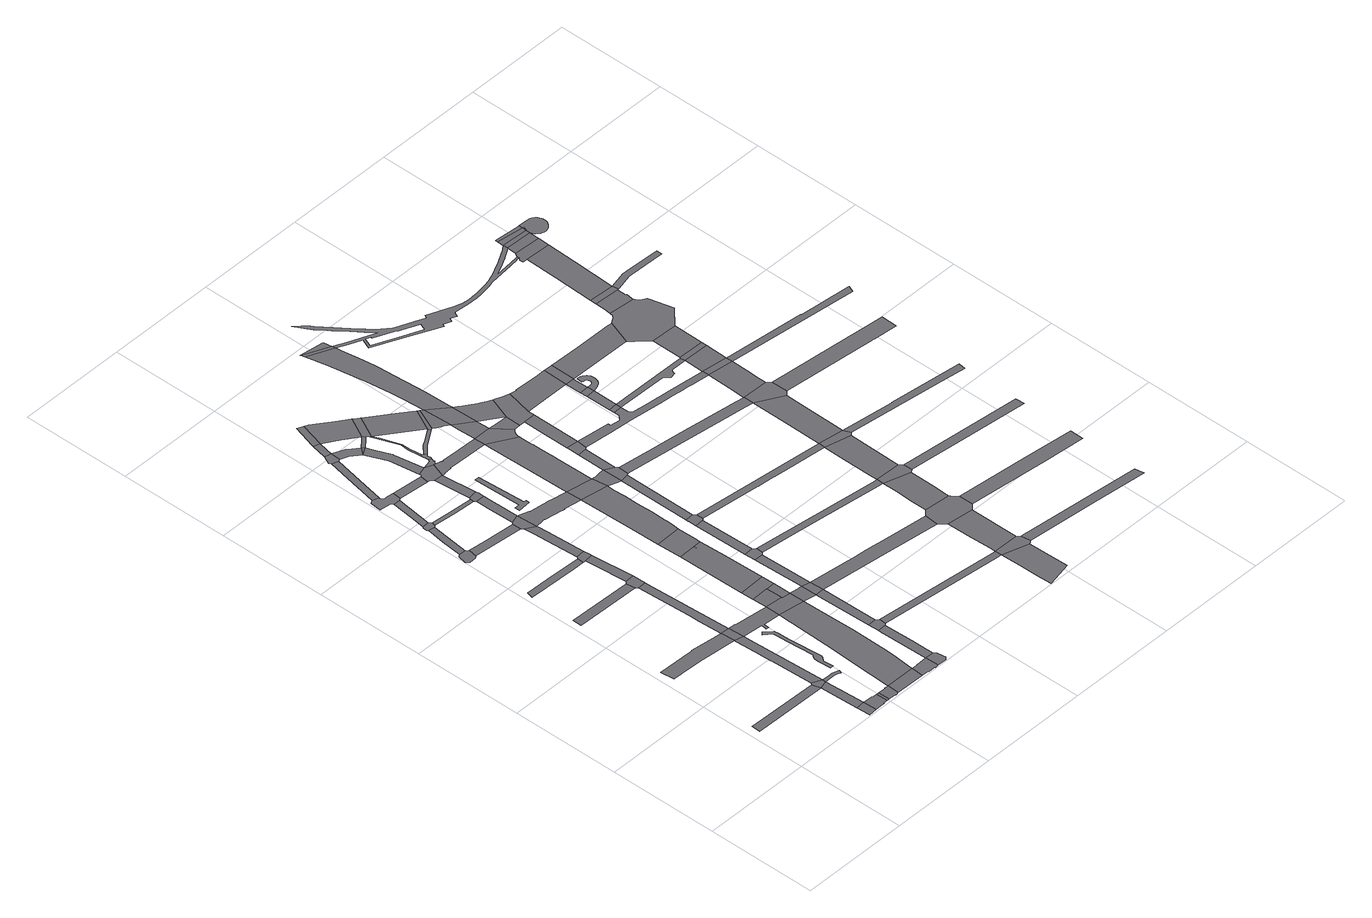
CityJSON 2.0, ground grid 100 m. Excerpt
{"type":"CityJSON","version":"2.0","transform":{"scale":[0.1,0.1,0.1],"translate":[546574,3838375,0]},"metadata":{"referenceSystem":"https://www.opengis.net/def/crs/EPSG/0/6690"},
"CityObjects":{
"road1":{"type":"Road","attributes":{"RoadStructureAttribute.sectionType":"1"},"geometry":[{"type":"MultiSurface","lod":"1","boundaries":[[[0,1,2,3,4]]]}]},
"road2":{"type":"Road","attributes":{"RoadStructureAttribute.sectionType":"1"},"geometry":[{"type":"MultiSurface","lod":"1","boundaries":[[[5,6,7,8,9,10,11,12,13,14]]]}]},
"road3":{"type":"Road","geometry":[{"type":"MultiSurface","lod":"1","boundaries":[[[15,16,17,18,19,20]]]}]},
"road4":{"type":"Road","attributes":{"RoadStructureAttribute.sectionType":"1"},"geometry":[{"type":"MultiSurface","lod":"1","boundaries":[[[21,22,3,15,20]]]}]},
"road5":{"type":"Road","attributes":{"RoadStructureAttribute.sectionType":"1"},"geometry":[{"type":"MultiSurface","lod":"1","boundaries":[[[23,24,25,26,27,20,19,28,29,30,31,32]]]}]},
"road6":{"type":"Road","geometry":[{"type":"MultiSurface","lod":"1","boundaries":[[[33,34,4,3,22,35]]]}]},
"road7":{"type":"Road","geometry":[{"type":"MultiSurface","lod":"1","boundaries":[[[32,31,36,37]]]}]},
"road8":{"type":"Road","attributes":{"RoadStructureAttribute.sectionType":"1"},"geometry":[{"type":"MultiSurface","lod":"1","boundaries":[[[13,38,39,40,41,42,43,44,45,33,35,46,47,48]]]}]},
"road9":{"type":"Road","attributes":{"RoadStructureAttribute.sectionType":"1"},"geometry":[{"type":"MultiSurface","lod":"1","boundaries":[[[49,50,51,52]]]}]},
"road10":{"type":"Road","geometry":[{"type":"MultiSurface","lod":"1","boundaries":[[[53,54,55,56,57,58,59,60,35,22]]]}]},
"road11":{"type":"Road","attributes":{"RoadStructureAttribute.sectionType":"7"},"geometry":[{"type":"MultiSurface","lod":"1","boundaries":[[[61,62,63,64,37,36,65,66,67,68,69,70]]]}]},
"road12":{"type":"Road","geometry":[{"type":"MultiSurface","lod":"1","boundaries":[[[71,72,73,74,75,76,77,78,79,80,81,82,83]]]}]},
"road13":{"type":"Road","geometry":[{"type":"MultiSurface","lod":"1","boundaries":[[[14,13,48,84]]]}]},
"road14":{"type":"Road","attributes":{"RoadStructureAttribute.sectionType":"1"},"geometry":[{"type":"MultiSurface","lod":"1","boundaries":[[[85,86,87,88,89,90]]]}]},
"road15":{"type":"Road","geometry":[{"type":"MultiSurface","lod":"1","boundaries":[[[48,47,91]]]}]},
"road16":{"type":"Road","attributes":{"RoadStructureAttribute.sectionType":"1"},"geometry":[{"type":"MultiSurface","lod":"1","boundaries":[[[92,93,71,83,94]]]}]},
"road17":{"type":"Road","attributes":{"RoadStructureAttribute.sectionType":"1"},"geometry":[{"type":"MultiSurface","lod":"1","boundaries":[[[95,96,97,98,99,100,101,102,103,104,105,106,107,108,109,110,111,112,113,114,115,116,117]]]}]},
"road18":{"type":"Road","geometry":[{"type":"MultiSurface","lod":"1","boundaries":[[[70,69,118,119]]]}]},
"road19":{"type":"Road","attributes":{"RoadStructureAttribute.sectionType":"1"},"geometry":[{"type":"MultiSurface","lod":"1","boundaries":[[[120,121,122,123,124,125,14,84]]]}]},
"road20":{"type":"Road","geometry":[{"type":"MultiSurface","lod":"1","boundaries":[[[126,127,128,129,130,131,132,133,92,94,134,135,136]]]}]},
"road21":{"type":"Road","attributes":{"RoadStructureAttribute.sectionType":"1"},"geometry":[{"type":"MultiSurface","lod":"1","boundaries":[[[137,80,79,138,139,140]]]}]},
"road22":{"type":"Road","attributes":{"RoadStructureAttribute.sectionType":"1"},"geometry":[{"type":"MultiSurface","lod":"1","boundaries":[[[141,142,129,128,143]]]}]},
"road23":{"type":"Road","geometry":[{"type":"MultiSurface","lod":"1","boundaries":[[[144,145,146,84,48,91,147,148,149,150,151,152,153,154,155,156,157,158,159,160]]]}]},
"road24":{"type":"Road","geometry":[{"type":"MultiSurface","lod":"1","boundaries":[[[161,162,52,51,163,123,122]]]}]},
"road25":{"type":"Road","geometry":[{"type":"MultiSurface","lod":"1","boundaries":[[[164,165,166,167,168,169,141,143,170,171,172,173,174,175,176,177,178]]]}]},
"road26":{"type":"Road","attributes":{"RoadStructureAttribute.sectionType":"1"},"geometry":[{"type":"MultiSurface","lod":"1","boundaries":[[[179,180,181,182,183,162,161]]]}]},
"road27":{"type":"Road","attributes":{"function":"1","RoadStructureAttribute.sectionType":"7"},"geometry":[{"type":"MultiSurface","lod":"1","boundaries":[[[159,184,185,186,187,188,189,190,191,70,119,192,193,194,195,196,197,198,199]]]}]},
"road28":{"type":"Road","attributes":{"RoadStructureAttribute.sectionType":"1"},"geometry":[{"type":"MultiSurface","lod":"1","boundaries":[[[200,201,202,203,204,205,119,118,206,207,208,209,210,211,212,213,214]]]}]},
"road29":{"type":"Road","geometry":[{"type":"MultiSurface","lod":"1","boundaries":[[[215,216,217,218,90,89,180,179]]]}]},
"road30":{"type":"Road","attributes":{"RoadStructureAttribute.sectionType":"1"},"geometry":[{"type":"MultiSurface","lod":"1","boundaries":[[[219,136,135,220,221,222]]]}]},
"road31":{"type":"Road","attributes":{"RoadStructureAttribute.sectionType":"1"},"geometry":[{"type":"MultiSurface","lod":"1","boundaries":[[[223,224,164,178,225,226]]]}]},
"road32":{"type":"Road","attributes":{"RoadStructureAttribute.sectionType":"1"},"geometry":[{"type":"MultiSurface","lod":"1","boundaries":[[[227,228,229,230,217,216,231,232,233,234]]]}]},
"road33":{"type":"Road","geometry":[{"type":"MultiSurface","lod":"1","boundaries":[[[214,213,235,236,237,238,239,240,241]]]}]},
"road34":{"type":"Road","geometry":[{"type":"MultiSurface","lod":"1","boundaries":[[[242,243,244,245,140,139,227,234]]]}]},
"road35":{"type":"Road","attributes":{"RoadStructureAttribute.sectionType":"1"},"geometry":[{"type":"MultiSurface","lod":"1","boundaries":[[[246,173,172,247,248]]]}]},
"road36":{"type":"Road","geometry":[{"type":"MultiSurface","lod":"1","boundaries":[[[160,159,199,249,250,251]]]}]},
"road37":{"type":"Road","geometry":[{"type":"MultiSurface","lod":"1","boundaries":[[[252,253,254,255,223,226,256,257,258,259]]]}]},
"road38":{"type":"Road","attributes":{"function":"1","RoadStructureAttribute.sectionType":"7"},"geometry":[{"type":"MultiSurface","lod":"1","boundaries":[[[260,261,262,263,264,265,266,267,160,251]]]}]},
"road39":{"type":"Road","attributes":{"RoadStructureAttribute.sectionType":"1"},"geometry":[{"type":"MultiSurface","lod":"1","boundaries":[[[268,269,270,271,272,273,214,241]]]}]},
"road40":{"type":"Road","attributes":{"RoadStructureAttribute.sectionType":"1"},"geometry":[{"type":"MultiSurface","lod":"1","boundaries":[[[274,275,276,277,278,243,242,279,280,281,282,283]]]}]},
"road41":{"type":"Road","attributes":{"RoadStructureAttribute.sectionType":"1"},"geometry":[{"type":"MultiSurface","lod":"1","boundaries":[[[284,252,259,285]]]}]},
"road42":{"type":"Road","geometry":[{"type":"MultiSurface","lod":"1","boundaries":[[[286,287,265,264,288]]]}]},
"road43":{"type":"Road","geometry":[{"type":"MultiSurface","lod":"1","boundaries":[[[289,290,291,292,222,221,293,294,274,283]]]}]},
"road44":{"type":"Road","geometry":[{"type":"MultiSurface","lod":"1","boundaries":[[[295,296,297,298,272,271,299,300,301]]]}]},
"road45":{"type":"Road","attributes":{"function":"1","RoadStructureAttribute.sectionType":"7"},"geometry":[{"type":"MultiSurface","lod":"1","boundaries":[[[302,303,288,264,250,249]]]}]},
"road46":{"type":"Road","attributes":{"RoadStructureAttribute.sectionType":"1"},"geometry":[{"type":"MultiSurface","lod":"1","boundaries":[[[304,305,306,259,258,307,308,309]]]}]},
"road47":{"type":"Road","attributes":{"RoadStructureAttribute.sectionType":"1"},"geometry":[{"type":"MultiSurface","lod":"1","boundaries":[[[310,291,290,311]]]}]},
"road48":{"type":"Road","attributes":{"RoadStructureAttribute.sectionType":"7"},"geometry":[{"type":"MultiSurface","lod":"1","boundaries":[[[312,313,314,315,316,249,199,317,318,319,320]]]}]},
"road49":{"type":"Road","attributes":{"RoadStructureAttribute.sectionType":"1"},"geometry":[{"type":"MultiSurface","lod":"1","boundaries":[[[319,298,297,321]]]}]},
"road50":{"type":"Road","geometry":[{"type":"MultiSurface","lod":"1","boundaries":[[[322,323,284,285,324]]]}]},
"road51":{"type":"Road","attributes":{"function":"1","RoadStructureAttribute.sectionType":"7"},"geometry":[{"type":"MultiSurface","lod":"1","boundaries":[[[325,326,327,328,329,330,331,332,333,334,335,336,337,287,286]]]}]},
"road52":{"type":"Road","geometry":[{"type":"MultiSurface","lod":"1","boundaries":[[[338,339,340,248,247,341,342,310,311,343]]]}]},
"road53":{"type":"Road","attributes":{"RoadStructureAttribute.sectionType":"1"},"geometry":[{"type":"MultiSurface","lod":"1","boundaries":[[[344,345,346,347,348,349,350,351,352,353,339,338]]]}]},
"road54":{"type":"Road","geometry":[{"type":"MultiSurface","lod":"1","boundaries":[[[354,309,308,351,350]]]}]},
"road55":{"type":"Road","geometry":[{"type":"MultiSurface","lod":"1","boundaries":[[[355,356,357,358,359,360,361,362,363,364,365,366,367,368,242,234,369,370,371,372,373,374,375,376,377,378,379,380,381]]]}]},
"road56":{"type":"Road","attributes":{"RoadStructureAttribute.sectionType":"1"},"geometry":[{"type":"MultiSurface","lod":"1","boundaries":[[[382,383,384,385,386,387,388,389]]]}]},
"road57":{"type":"Road","geometry":[{"type":"MultiSurface","lod":"1","boundaries":[[[320,319,321,390]]]}]},
"road58":{"type":"Road","attributes":{"RoadStructureAttribute.sectionType":"1"},"geometry":[{"type":"MultiSurface","lod":"1","boundaries":[[[391,392,338,343,393,394,395,396,397,398]]]}]},
"road59":{"type":"Road","attributes":{"RoadStructureAttribute.sectionType":"1"},"geometry":[{"type":"MultiSurface","lod":"1","boundaries":[[[399,400,354,350,401,402]]]}]},
"road60":{"type":"Road","geometry":[{"type":"MultiSurface","lod":"1","boundaries":[[[403,404,405,336,335,327,326]]]}]},
"road61":{"type":"Road","attributes":{"function":"3","RoadStructureAttribute.sectionType":"1"},"geometry":[{"type":"MultiSurface","lod":"1","boundaries":[[[406,407,408,409,324,285,410,399,411]]]}]},
"road62":{"type":"Road","attributes":{"RoadStructureAttribute.sectionType":"1"},"geometry":[{"type":"MultiSurface","lod":"1","boundaries":[[[412,413,414,415,416,417,320,390]]]}]},
"road63":{"type":"Road","geometry":[{"type":"MultiSurface","lod":"1","boundaries":[[[418,419,391,398,420,421,422,423]]]}]},
"road64":{"type":"Road","attributes":{"RoadStructureAttribute.sectionType":"1"},"geometry":[{"type":"MultiSurface","lod":"1","boundaries":[[[424,425,426,427,428,429,430,431,432,433,419,418]]]}]},
"road65":{"type":"Road","attributes":{"function":"1","RoadStructureAttribute.sectionType":"7"},"geometry":[{"type":"MultiSurface","lod":"1","boundaries":[[[380,434,405,404,435,436,437,438,439,440,441,442,443,444]]]}]},
"road66":{"type":"Road","geometry":[{"type":"MultiSurface","lod":"1","boundaries":[[[445,446,447,448,449,415,414,450,451,452,453]]]}]},
"road67":{"type":"Road","geometry":[{"type":"MultiSurface","lod":"1","boundaries":[[[454,411,399,402,455,456,428,427,457]]]}]},
"road68":{"type":"Road","attributes":{"RoadStructureAttribute.sectionType":"7"},"geometry":[{"type":"MultiSurface","lod":"1","boundaries":[[[458,459,460,461,462,463,343,311,464,465,466,467,468,469,470,471,472,473,474,475]]]}]},
"road69":{"type":"Road","attributes":{"RoadStructureAttribute.sectionType":"1"},"geometry":[{"type":"MultiSurface","lod":"1","boundaries":[[[476,477,449,448]]]}]},
"road70":{"type":"Road","attributes":{"RoadStructureAttribute.sectionType":"1"},"geometry":[{"type":"MultiSurface","lod":"1","boundaries":[[[478,479,480,481,482,423,422,483,484,485,486]]]}]},
"road71":{"type":"Road","geometry":[{"type":"MultiSurface","lod":"1","boundaries":[[[381,380,444,487]]]}]},
"road72":{"type":"Road","geometry":[{"type":"MultiSurface","lod":"1","boundaries":[[[488,489,490,491,492,477,476,493,494,495,496,497,498]]]}]},
"road73":{"type":"Road","attributes":{"function":"3","RoadStructureAttribute.sectionType":"1"},"geometry":[{"type":"MultiSurface","lod":"1","boundaries":[[[499,500,457,427,501,502]]]}]},
"road74":{"type":"Road","attributes":{"function":"1","RoadStructureAttribute.sectionType":"7"},"geometry":[{"type":"MultiSurface","lod":"1","boundaries":[[[474,503,504,505,381,487,506,507,508,509,510,511,512,513,514]]]}]},
"road75":{"type":"Road","attributes":{"RoadStructureAttribute.sectionType":"1"},"geometry":[{"type":"MultiSurface","lod":"1","boundaries":[[[515,516,517,488,498]]]}]},
"road76":{"type":"Road","attributes":{"RoadStructureAttribute.sectionType":"1"},"geometry":[{"type":"MultiSurface","lod":"1","boundaries":[[[518,301,300,519,520,521,522]]]}]},
"road77":{"type":"Road","attributes":{"RoadStructureAttribute.sectionType":"1"},"geometry":[{"type":"MultiSurface","lod":"1","boundaries":[[[523,524,525,526,527,528,529,487,444,530,517]]]}]},
"road78":{"type":"Road","attributes":{"RoadStructureAttribute.sectionType":"1"},"geometry":[{"type":"MultiSurface","lod":"1","boundaries":[[[502,501,478,486,531,532]]]}]},
"road79":{"type":"Road","geometry":[{"type":"MultiSurface","lod":"1","boundaries":[[[532,531,533,534,535,536,537,538,539,540]]]}]},
"road80":{"type":"Road","geometry":[{"type":"MultiSurface","lod":"1","boundaries":[[[475,474,514,541,542,543,544,545,546,547,548]]]}]},
"road81":{"type":"Road","attributes":{"function":"1","RoadStructureAttribute.sectionType":"7"},"geometry":[{"type":"MultiSurface","lod":"1","boundaries":[[[539,549,550,551,475,548,552,553]]]}]},
"road82":{"type":"Road","geometry":[{"type":"MultiSurface","lod":"1","boundaries":[[[523,517,516,554,555,556,557]]]}]},
"road83":{"type":"Road","attributes":{"RoadStructureAttribute.sectionType":"1"},"geometry":[{"type":"MultiSurface","lod":"1","boundaries":[[[558,559,560,561,562,563,390,321,564,565,566,567,568,569,570]]]}]},
"road84":{"type":"Road","geometry":[{"type":"MultiSurface","lod":"1","boundaries":[[[540,539,553,571]]]}]},
"road85":{"type":"Road","attributes":{"RoadStructureAttribute.sectionType":"1"},"geometry":[{"type":"MultiSurface","lod":"1","boundaries":[[[572,523,557,573,574]]]}]},
"road86":{"type":"Road","attributes":{"RoadStructureAttribute.sectionType":"1"},"geometry":[{"type":"MultiSurface","lod":"1","boundaries":[[[575,576,548,547,577,578,579,580]]]}]},
"road87":{"type":"Road","geometry":[{"type":"MultiSurface","lod":"1","boundaries":[[[581,582,572,574,583,584,585]]]}]},
"road88":{"type":"Road","attributes":{"function":"1","RoadStructureAttribute.sectionType":"7"},"geometry":[{"type":"MultiSurface","lod":"1","boundaries":[[[586,587,588,589,590,591,592,540,571,593,594,595,596,597,598,599,600,601,602,603]]]}]},
"road89":{"type":"Road","attributes":{"RoadStructureAttribute.sectionType":"1"},"geometry":[{"type":"MultiSurface","lod":"1","boundaries":[[[604,605,581,585,606]]]}]},
"road90":{"type":"Road","attributes":{"function":"3","RoadStructureAttribute.sectionType":"7"},"geometry":[{"type":"MultiSurface","lod":"1","boundaries":[[[607,608,609,610,611,612,613,571,553,614,615,616,617,580,618]]]}]},
"road91":{"type":"Road","attributes":{"RoadStructureAttribute.sectionType":"1"},"geometry":[{"type":"MultiSurface","lod":"1","boundaries":[[[619,453,452,620,621,622,623,624,625]]]}]},
"road92":{"type":"Road","geometry":[{"type":"MultiSurface","lod":"1","boundaries":[[[626,586,603,627]]]}]},
"road93":{"type":"Road","geometry":[{"type":"MultiSurface","lod":"1","boundaries":[[[628,626,627,629,630]]]}]},
"road94":{"type":"Road","geometry":[{"type":"MultiSurface","lod":"1","boundaries":[[[631,632,633,618,580,579,634,604,606,635,636]]]}]},
"road95":{"type":"Road","attributes":{"RoadStructureAttribute.sectionType":"1"},"geometry":[{"type":"MultiSurface","lod":"1","boundaries":[[[637,495,494,638,639,640,641,642,643,644,645,646,647,648]]]}]},
"road96":{"type":"Road","attributes":{"RoadStructureAttribute.sectionType":"1"},"geometry":[{"type":"MultiSurface","lod":"1","boundaries":[[[521,649,650,651,652,653,654,655]]]}]},
"road97":{"type":"Road","geometry":[{"type":"MultiSurface","lod":"1","boundaries":[[[522,521,655,656,657,658,659,660,661]]]}]},
"road98":{"type":"Road","attributes":{"function":"3","RoadStructureAttribute.sectionType":"1"},"geometry":[{"type":"MultiSurface","lod":"1","boundaries":[[[662,663,664,665,636,635,666,667,668,669,670]]]}]},
"road99":{"type":"Road","attributes":{"RoadStructureAttribute.sectionType":"1"},"geometry":[{"type":"MultiSurface","lod":"1","boundaries":[[[671,672,673,674,522,661,675]]]}]},
"road100":{"type":"Road","attributes":{"RoadStructureAttribute.sectionType":"1"},"geometry":[{"type":"MultiSurface","lod":"1","boundaries":[[[676,677,678,679,556,555,680,681,682,683]]]}]},
"road101":{"type":"Road","geometry":[{"type":"MultiSurface","lod":"1","boundaries":[[[684,685,686,687]]]}]},
"road102":{"type":"Road","attributes":{"RoadStructureAttribute.sectionType":"1"},"geometry":[{"type":"MultiSurface","lod":"1","boundaries":[[[688,689,690,691,685,684]]]}]},
"road103":{"type":"Road","geometry":[{"type":"MultiSurface","lod":"1","boundaries":[[[692,693,694,695,570,569,696,697,671,675,698,699,700,701,702,703]]]}]},
"road104":{"type":"Road","geometry":[{"type":"MultiSurface","lod":"1","boundaries":[[[704,705,689,688]]]}]},
"road105":{"type":"Road","geometry":[{"type":"MultiSurface","lod":"1","boundaries":[[[706,707,708,709,710,711,712,687,686,713,714,715,716,585,584,717,718,719,720,721,722,723,724,725,726,727]]]}]},
"road106":{"type":"Road","attributes":{"RoadStructureAttribute.sectionType":"1"},"geometry":[{"type":"MultiSurface","lod":"1","boundaries":[[[669,705,704,728,729]]]}]},
"road107":{"type":"Road","attributes":{"RoadStructureAttribute.sectionType":"1"},"geometry":[{"type":"MultiSurface","lod":"1","boundaries":[[[624,730,731,732,692,703,733,734,735,736]]]}]},
"road108":{"type":"Road","geometry":[{"type":"MultiSurface","lod":"1","boundaries":[[[670,669,729,737]]]}]},
"road109":{"type":"Road","geometry":[{"type":"MultiSurface","lod":"1","boundaries":[[[738,739,740,741,742,743,744,745,746,747,748,749,750,751,752,753,754,755,756,757,758,759,760,761,762,763,764,765,766,767,768,769,770,771,772,773,704,688]]]}]},
"road110":{"type":"Road","geometry":[{"type":"MultiSurface","lod":"1","boundaries":[[[625,624,736,774,775,776,777,778,779]]]}]},
"road111":{"type":"Road","attributes":{"RoadStructureAttribute.sectionType":"1"},"geometry":[{"type":"MultiSurface","lod":"1","boundaries":[[[647,780,781,782,625,779,783]]]}]},
"road112":{"type":"Road","attributes":{"RoadStructureAttribute.sectionType":"1"},"geometry":[{"type":"MultiSurface","lod":"1","boundaries":[[[684,687,784,785,786,787,788,789,790,791,792,793]]]}]},
"road113":{"type":"Road","geometry":[{"type":"MultiSurface","lod":"1","boundaries":[[[648,647,783,794,795,796,797]]]}]},
"road114":{"type":"Road","attributes":{"RoadStructureAttribute.sectionType":"1"},"geometry":[{"type":"MultiSurface","lod":"1","boundaries":[[[798,799,800,801,802,803,804,805,806,807,808,809,810,811,812,813,814,815,816,817,818,819,820,821,822,823,824,825,826,827,828,829,830,831,832,833,834,835,836,837,838,839,840,841,842,843,844,627,603,845,846,847,848,849,850,851,852,853,854,855,856,857,858,859,860,861,862,863,864,865,866,867,868,869,870,871,872,873,874,875,876,877,878,879,880,881,882],[883,884,885,886,887,888,889,890,891,892,893,894,895,896,897]]]}]},
"road115":{"type":"Road","attributes":{"RoadStructureAttribute.sectionType":"1"},"geometry":[{"type":"MultiSurface","lod":"1","boundaries":[[[682,898,899,648,797,900,901]]]}]},
"road116":{"type":"Road","attributes":{"function":"3","RoadStructureAttribute.sectionType":"1"},"geometry":[{"type":"MultiSurface","lod":"1","boundaries":[[[902,903,737,729,904,905,906]]]}]},
"road117":{"type":"Road","attributes":{"RoadStructureAttribute.sectionType":"1"},"geometry":[{"type":"MultiSurface","lod":"1","boundaries":[[[907,659,658,908,909,910]]]}]},
"road118":{"type":"Road","geometry":[{"type":"MultiSurface","lod":"1","boundaries":[[[683,682,901,911,912,913,914,915,916]]]}]},
"road119":{"type":"Road","attributes":{"RoadStructureAttribute.sectionType":"1"},"geometry":[{"type":"MultiSurface","lod":"1","boundaries":[[[726,917,918,683,916,919,920,921,922,923]]]}]},
"road120":{"type":"Road","attributes":{"RoadStructureAttribute.sectionType":"1"},"geometry":[{"type":"MultiSurface","lod":"1","boundaries":[[[924,925,701,700,926,927,928,929]]]}]},
"road121":{"type":"Road","geometry":[{"type":"MultiSurface","lod":"1","boundaries":[[[727,726,923,930]]]}]},
"road122":{"type":"Road","attributes":{"RoadStructureAttribute.sectionType":"1"},"geometry":[{"type":"MultiSurface","lod":"1","boundaries":[[[792,931,727,930,932]]]}]},
"road123":{"type":"Road","geometry":[{"type":"MultiSurface","lod":"1","boundaries":[[[933,793,792,932,934]]]}]},
"road124":{"type":"Road","attributes":{"RoadStructureAttribute.sectionType":"1"},"geometry":[{"type":"MultiSurface","lod":"1","boundaries":[[[777,776,935,936,937]]]}]},
"road125":{"type":"Road","attributes":{"RoadStructureAttribute.sectionType":"1"},"geometry":[{"type":"MultiSurface","lod":"1","boundaries":[[[938,933,934,939]]]}]},
"road126":{"type":"Road","geometry":[{"type":"MultiSurface","lod":"1","boundaries":[[[940,941,942,943,944,945,946,906,905,947,948,949,938,939,950,951,952,953,954,955,956,957]]]}]},
"road127":{"type":"Road","attributes":{"RoadStructureAttribute.sectionType":"1"},"geometry":[{"type":"MultiSurface","lod":"1","boundaries":[[[958,959,797,796,960,961,962]]]}]},
"road128":{"type":"Road","attributes":{"RoadStructureAttribute.sectionType":"7"},"geometry":[{"type":"MultiSurface","lod":"1","boundaries":[[[963,964,965,966,967,940,957,968,969,970]]]}]},
"road129":{"type":"Road","geometry":[{"type":"MultiSurface","lod":"1","boundaries":[[[971,963,970,972,973]]]}]},
"road130":{"type":"Road","attributes":{"RoadStructureAttribute.sectionType":"7"},"geometry":[{"type":"MultiSurface","lod":"1","boundaries":[[[974,975,971,973,976,977]]]}]},
"road131":{"type":"Road","attributes":{"RoadStructureAttribute.sectionType":"1"},"geometry":[{"type":"MultiSurface","lod":"1","boundaries":[[[978,979,914,913,980,981,982,983,984,985]]]}]},
"road132":{"type":"Road","geometry":[{"type":"MultiSurface","lod":"1","boundaries":[[[986,870,869,987,988,989,990,974,977,991]]]}]},
"road133":{"type":"Road","attributes":{"RoadStructureAttribute.sectionType":"7"},"geometry":[{"type":"MultiSurface","lod":"1","boundaries":[[[881,992,986,991,993]]]}]},
"road134":{"type":"Road","attributes":{"RoadStructureAttribute.sectionType":"7"},"geometry":[{"type":"MultiSurface","lod":"1","boundaries":[[[882,881,993,994]]]}]},
"road135":{"type":"Road","geometry":[{"type":"MultiSurface","lod":"1","boundaries":[[[995,882,994,996,997]]]}]},
"road136":{"type":"Road","geometry":[{"type":"MultiSurface","lod":"1","boundaries":[[[998,995,997,999]]]}]},
"road137":{"type":"Road","attributes":{"RoadStructureAttribute.sectionType":"1"},"geometry":[{"type":"MultiSurface","lod":"1","boundaries":[[[1000,1001,1002,1003,930,923,1004,1005]]]}]},
"road138":{"type":"Road","geometry":[{"type":"MultiSurface","lod":"1","boundaries":[[[1006,1007,1008,1009,1010,1011,973,972]]]}]},
"road139":{"type":"Road","geometry":[{"type":"MultiSurface","lod":"1","boundaries":[[[1012,1013,1014,1015,1016,1017,1018,1019,1020,1021,1022,1023,1024,1025,1026,1027,1028,1029,1030,1031,1032,1033,1034,1035,1036,1037,1038,999,997,1039,1040,1041,1042,1043,1044,994,993]]]}]}
},
"vertices":[
[739,569,0],[87,582,0],[83,502,0],[761,491,0],[740,570,0],
[713,1469,0],[662,1474,0],[419,1501,0],[411,1500,0],[78,1510,0],[89,1381,0],[178,1378,0],[404,1371,0],[721,1339,0],[714,1469,0],
[779,140,0],[782,82,0],[785,22,0],[785,16,0],[864,19,0],[857,142,0],
[857,143,0],[839,514,0],
[951,134,0],[951,137,0],[945,137,0],[945,141,0],[945,142,0],[917,21,0],[954,22,0],[954,27,0],[993,26,0],[994,133,0],
[757,587,0],[756,586,0],[837,543,0],
[1017,26,0],[1017,133,0],
[721,1327,0],[725,1255,0],[730,1146,0],[730,1145,0],[733,1091,0],[735,1033,0],[738,978,0],[738,975,0],[803,1256,0],[800,1318,0],[800,1319,0],
[68,2394,0],[70,2314,0],[660,2298,0],[648,2378,0],
[911,516,0],[935,515,0],[960,509,0],[991,496,0],[1002,523,0],[969,537,0],[939,544,0],[911,545,0],
[1098,132,0],[1098,137,0],[1086,137,0],[1086,132,0],[1087,26,0],[1087,21,0],[1099,21,0],[1099,26,0],[1118,26,0],[1122,132,0],
[46,3536,0],[34,3527,0],[24,3521,0],[22,3519,0],[8,3443,0],[33,3412,0],[95,3418,0],[105,3426,0],[114,3433,0],[127,3512,0],[121,3513,0],[114,3521,0],[104,3532,0],
[793,1465,0],
[280,2853,0],[72,2860,0],[54,2801,0],[509,2786,0],[609,2783,0],[611,2843,0],
[801,1318,0],
[89,3892,0],[67,3726,0],[146,3882,0],
[973,1171,0],[973,1164,0],[974,1145,0],[981,1039,0],[1000,788,0],[988,776,0],[981,768,0],[974,757,0],[972,744,0],[970,727,0],[971,701,0],[980,593,0],[1010,596,0],[1002,690,0],[1026,715,0],[1031,725,0],[1036,737,0],[1011,1042,0],[1004,1146,0],[1003,1166,0],[1001,1186,0],[932,1250,0],[911,1229,0],
[1381,23,0],[1390,131,0],
[792,1468,0],[753,2255,0],[752,2282,0],[676,2279,0],[700,1785,0],[704,1685,0],
[168,3932,0],[167,3935,0],[155,3953,0],[96,3950,0],[86,3942,0],[84,3940,0],[80,3904,0],[81,3902,0],[162,3895,0],[165,3895,0],[170,3930,0],
[283,3495,0],[114,3434,0],[574,3389,0],[567,3467,0],
[136,4285,0],[113,4091,0],[196,4284,0],
[1149,1421,0],[863,1453,0],[863,1459,0],[853,1314,0],[867,1313,0],[905,1309,0],[985,1301,0],[983,1281,0],[983,1271,0],[981,1254,0],[1004,1249,0],[1004,1258,0],[1006,1279,0],[1009,1299,0],[1148,1285,0],[1163,1283,0],[1164,1419,0],
[747,2400,0],[667,2396,0],[674,2281,0],
[56,4439,0],[45,4431,0],[25,4418,0],[17,4318,0],[122,4307,0],[127,4298,0],[207,4291,0],[214,4295,0],[215,4296,0],[224,4373,0],[169,4379,0],[141,4382,0],[127,4384,0],[111,4404,0],[114,4416,0],
[712,2789,0],[634,2782,0],[639,2724,0],[642,2685,0],[642,2684,0],
[1163,1282,0],[1163,1276,0],[1163,1261,0],[1163,1260,0],[1162,1196,0],[1162,1148,0],[1151,791,0],[1130,321,0],[1394,181,0],[1405,303,0],[1409,406,0],[1415,556,0],[1416,748,0],[1408,1018,0],[1404,1246,0],[1404,1253,0],
[1548,139,0],[1459,136,0],[1450,136,0],[1450,134,0],[1447,134,0],[1448,131,0],[1448,22,0],[1448,18,0],[1451,18,0],[1451,17,0],[1451,13,0],[1519,15,0],[1519,11,0],[1551,12,0],[1549,139,0],
[710,2814,0],[706,2866,0],[627,2859,0],[621,2853,0],
[352,3914,0],[378,3877,0],[565,3862,0],[566,3896,0],
[159,4943,0],[117,4745,0],[163,4662,0],[217,4924,0],
[592,3369,0],[593,3350,0],[599,3274,0],[603,3222,0],[682,3223,0],[678,3296,0],[677,3306,0],[677,3319,0],
[1631,10,0],[1637,16,0],[1644,22,0],[1655,33,0],[1646,113,0],[1644,115,0],[1627,132,0],
[666,3510,0],[586,3482,0],[582,3479,0],[568,3468,0],
[501,4344,0],[494,4268,0],[502,4344,0],
[1402,1391,0],[1325,1400,0],[1323,1405,0],
[182,5037,0],[145,4965,0],[146,4964,0],[152,4954,0],[228,4929,0],[235,4932,0],[237,4933,0],[239,5025,0],
[1323,1407,0],[1323,1425,0],[1323,1429,0],[1322,1467,0],[1321,1555,0],[1163,1551,0],[1164,1468,0],[1164,1426,0],
[1627,136,0],[1624,249,0],[1622,348,0],[1615,612,0],[1538,609,0],[1538,590,0],
[579,3847,0],[579,3819,0],[581,3703,0],[582,3668,0],[586,3495,0],[661,3705,0],[659,3773,0],[659,3843,0],[659,3845,0],[659,3847,0],
[212,5182,0],[266,5159,0],
[1397,1670,0],[1161,1665,0],[1399,1556,0],
[659,3900,0],[656,3924,0],[576,3912,0],[568,3899,0],[568,3861,0],[579,3849,0],
[1621,700,0],[1613,707,0],[1611,709,0],[1535,707,0],[1624,619,0],[1633,629,0],[1635,689,0],
[1402,1398,0],[1402,1405,0],
[388,4944,0],[351,4977,0],[248,5021,0],[309,4907,0],[392,4839,0],[440,4900,0],
[541,4240,0],[623,4236,0],
[1516,1379,0],[1494,1381,0],[1476,1383,0],[1434,1388,0],[1403,1391,0],[1437,1249,0],[1486,1240,0],[1520,1234,0],[1518,1379,0],
[1600,1235,0],
[278,5412,0],[214,5193,0],[332,5388,0],
[1386,2045,0],[1379,2287,0],[1305,2285,0],[1306,2259,0],[1306,2254,0],[1318,1669,0],[1303,2253,0],[1303,2257,0],[1302,2281,0],[1303,2283,0],[1303,2284,0],[1149,2281,0],[1152,2143,0],
[594,4395,0],[518,4372,0],[519,4360,0],[510,4266,0],[519,4265,0],[669,4366,0],
[593,4395,0],[549,4669,0],[548,4674,0],[545,4680,0],[487,4821,0],[465,4874,0],[463,4878,0],[393,4837,0],[400,4820,0],[475,4647,0],
[442,4901,0],
[963,3441,0],[963,3445,0],[963,3446,0],[949,3448,0],[943,3449,0],[943,3448,0],[942,3445,0],[778,3470,0],[777,3464,0],[768,3466,0],[764,3467,0],[766,3475,0],[763,3476,0],[686,3503,0],[752,3326,0],[764,3327,0],[765,3333,0],[772,3332,0],[779,3332,0],[778,3325,0],[940,3300,0],[939,3296,0],[961,3293,0],[962,3297,0],[1052,3283,0],[1123,3272,0],[1119,3418,0],
[752,4017,0],[768,3582,0],[720,3578,0],[722,3537,0],[840,3544,0],[838,3575,0],[817,3574,0],[792,4018,0],
[1595,1363,0],
[685,4437,0],[676,4412,0],[669,4369,0],[686,4366,0],[693,4379,0],[706,4388,0],[697,4390,0],[710,4425,0],
[536,4980,0],[511,4960,0],[536,4940,0],[558,4958,0],
[1378,2342,0],[1374,2510,0],[1144,2503,0],
[601,5202,0],[516,5263,0],[440,5319,0],[369,5373,0],[407,5075,0],[637,5174,0],
[1595,1372,0],[1592,1502,0],[1584,1842,0],[1506,1840,0],[1506,1817,0],[1517,1410,0],
[693,4508,0],[677,4505,0],[715,4438,0],[711,4471,0],[725,4484,0],[710,4507,0],
[678,4624,0],[681,4702,0],[613,4880,0],[591,4936,0],[582,4935,0],[598,4892,0],[614,4849,0],[636,4789,0],[670,4699,0],[662,4622,0],
[1139,2770,0],[1378,2555,0],[1382,2625,0],[1382,2655,0],[1383,2792,0],[1379,2937,0],[1378,3059,0],[1372,3172,0],[1374,3227,0],[1376,3233,0],[1377,3235,0],
[1598,1921,0],[1589,1932,0],[1582,1940,0],[1581,1941,0],[1503,1940,0],[1585,1843,0],[1592,1851,0],[1602,1860,0],[1609,1920,0],
[673,5146,0],[560,4960,0],[577,4948,0],[692,5132,0],
[921,4341,0],[754,4346,0],[753,4342,0],[735,4343,0],[735,4349,0],[684,4361,0],[634,4237,0],[642,4237,0],[667,4240,0],[675,4240,0],[685,4241,0],[726,4244,0],[727,4251,0],[738,4251,0],[738,4248,0],[927,4244,0],[1100,4239,0],[1098,4336,0],
[1569,2434,0],[1491,2432,0],
[939,4672,0],[918,4659,0],[879,4634,0],[836,4606,0],[781,4574,0],[789,4543,0],[796,4550,0],[878,4601,0],[950,4648,0],
[1356,3374,0],
[1489,2534,0],[1489,2513,0],[1492,2513,0],[1493,2497,0],[1489,2497,0],[1578,2442,0],[1587,2451,0],[1584,2513,0],[1576,2523,0],[1568,2533,0],[1566,2535,0],
[907,4970,0],[743,5093,0],[937,4677,0],[1036,4875,0],
[1100,4228,0],[1101,4185,0],[1111,3764,0],[1355,3385,0],[1347,3738,0],[1347,3743,0],[1346,3788,0],[1344,3895,0],[1342,3968,0],[1341,3994,0],[1338,4091,0],[1338,4099,0],
[1566,3199,0],[1566,3206,0],[1487,3192,0],
[2767,568,0],[2768,507,0],[2798,503,0],[2802,503,0],[2800,565,0],
[1490,3381,0],[1471,3378,0],[1459,3377,0],[1446,3378,0],[1445,3375,0],[1391,3370,0],[1378,3371,0],[1390,3230,0],
[963,4656,0],[1056,4860,0],
[994,4636,0],[1026,4615,0],[1034,4611,0],[1041,4613,0],[1046,4610,0],[1092,4575,0],[1092,4574,0],[1078,4843,0],
[1340,4119,0],[1340,4120,0],[1345,4139,0],[1355,4156,0],[1367,4174,0],[1379,4186,0],[1380,4188,0],[1256,4333,0],
[1093,4567,0],[1094,4491,0],[1097,4348,0],[1253,4454,0],[1253,4460,0],
[1579,3214,0],[1586,3218,0],[1586,3312,0],[1571,3335,0],
[2680,1232,0],[2352,1271,0],[2152,1296,0],[2089,1303,0],[2021,1312,0],[1967,1318,0],[2282,1153,0],[2283,1153,0],[2326,1148,0],[2684,1105,0],[2729,1100,0],[2731,1100,0],[2742,1224,0],
[1246,4702,0],
[1491,3633,0],[1571,3358,0],[1572,3633,0],
[1433,4328,0],[1357,4330,0],[1416,4188,0],[1437,4188,0],[1439,4188,0],[1440,4329,0],
[1491,3752,0],[1491,3713,0],[1584,3645,0],[1590,3651,0],[1596,3740,0],
[921,5910,0],[964,5720,0],[1007,5490,0],[1024,5384,0],[1033,5326,0],[1055,5149,0],[1066,5036,0],[1246,4707,0],[1247,4706,0],[1247,4728,0],[1239,4985,0],[1227,5155,0],[1217,5296,0],[1216,5310,0],[1202,5457,0],[1183,5605,0],[1159,5764,0],[1151,5809,0],
[1495,4188,0],[1492,3970,0],[1600,4186,0],
[1474,4554,0],[1441,4572,0],[1413,4588,0],[1371,4615,0],[1294,4671,0],[1284,4678,0],[1247,4702,0],[1255,4459,0],[1272,4447,0],[1279,4442,0],[1434,4333,0],[1516,4534,0],
[2755,1779,0],[1851,1830,0],[2269,1779,0],[2756,1720,0],[2797,1714,0],[2801,1713,0],[2800,1775,0],
[914,5943,0],[1145,5841,0],
[912,5952,0],[1132,5914,0],[1131,5923,0],
[1621,4495,0],[1589,4504,0],[1547,4521,0],[1493,4188,0],[1601,4247,0],[1654,4485,0],
[2749,2382,0],[1921,2414,0],[2138,2390,0],[2139,2389,0],[2298,2372,0],[2299,2372,0],[2420,2358,0],[2422,2358,0],[2750,2322,0],[2804,2316,0],[2806,2316,0],[2808,2375,0],
[2806,319,0],[2809,140,0],[2813,8,0],[2813,5,0],[3046,56,0],[3042,203,0],[3038,429,0],
[3046,435,0],[3059,444,0],[3071,453,0],[3058,536,0],[3042,552,0],[3032,562,0],
[1951,4473,0],[1721,4480,0],[1716,4471,0],[1699,4474,0],[1603,4247,0],[1711,4246,0],[2018,4243,0],[2021,4242,0],[2024,4471,0],
[2789,1039,0],[2794,843,0],[2799,619,0],[2800,574,0],[3028,1009,0],
[2742,3157,0],[2154,3237,0],[1960,3262,0],[1592,3311,0],[2743,3064,0],[2808,3056,0],[2815,3055,0],[2814,3147,0],
[2105,3809,0],[2026,3805,0],[2028,3758,0],[2106,3762,0],
[2106,4033,0],[2025,4032,0],[2027,3933,0],[2025,3828,0],
[2792,1272,0],[2785,1266,0],[2761,1243,0],[2744,1226,0],[2763,1068,0],[2783,1046,0],[3034,1014,0],[3073,1050,0],[3080,1056,0],[3081,1185,0],[3035,1240,0],[3028,1249,0],
[2105,4099,0],[2024,4097,0],
[2737,3589,0],[2486,3616,0],[2277,3639,0],[2154,3652,0],[2129,3655,0],[2115,3669,0],[2107,3684,0],[2030,3710,0],[1991,3669,0],[1899,3678,0],[1902,3704,0],[1836,3625,0],[2060,3602,0],[2339,3572,0],[2472,3558,0],[2568,3547,0],[2607,3543,0],[2664,3536,0],[2738,3528,0],[2818,3518,0],[2822,3518,0],[2821,3578,0],
[2101,4239,0],[2102,4242,0],
[2799,1575,0],[2795,1407,0],[2793,1276,0],[3029,1278,0],[3031,1412,0],[3031,1413,0],[3035,1638,0],
[2105,4470,0],
[2156,4050,0],[2161,4052,0],[2173,4057,0],[2188,4068,0],[2198,4078,0],[2208,4093,0],[2212,4105,0],[2217,4120,0],[2220,4135,0],[2217,4153,0],[2214,4168,0],[2207,4183,0],[2197,4195,0],[2187,4205,0],[2174,4215,0],[2159,4220,0],[2134,4222,0],[2119,4222,0],[2119,4172,0],[2134,4169,0],[2149,4170,0],[2154,4167,0],[2159,4165,0],[2164,4160,0],[2167,4155,0],[2170,4147,0],[2172,4142,0],[2172,4135,0],[2172,4130,0],[2170,4122,0],[2167,4117,0],[2162,4112,0],[2157,4107,0],[2153,4105,0],[2148,4102,0],[2140,4100,0],
[3042,1644,0],[3055,1654,0],[3061,1659,0],[3059,1741,0],[3041,1759,0],[3032,1768,0],
[2804,2107,0],[2800,1845,0],[2800,1784,0],[3040,2258,0],
[2556,3756,0],[2566,3751,0],[2576,3746,0],[2611,3707,0],[2664,3719,0],[2664,3732,0],[2672,3751,0],[2684,3761,0],[2824,3760,0],[2818,3804,0],
[3048,2265,0],[3053,2269,0],[3067,2280,0],[3041,2344,0],
[2829,5629,0],[2770,5596,0],[2714,5565,0],[2701,5558,0],[2659,5537,0],[2656,5536,0],[2621,5518,0],[2583,5501,0],[2536,5483,0],[2491,5469,0],[2438,5456,0],[2391,5447,0],[2342,5442,0],[2287,5439,0],[2242,5438,0],[2204,5439,0],[2172,5444,0],[2148,5451,0],[2106,5467,0],[1883,5561,0],[1871,5531,0],[1780,5570,0],[1667,5619,0],[1613,5642,0],[1580,5670,0],[1544,5700,0],[1506,5735,0],[1462,5789,0],[1392,5877,0],[1308,5983,0],[1288,6010,0],[1263,6044,0],[1224,6100,0],[1207,6120,0],[1198,6132,0],[1167,6167,0],[1110,6221,0],[1194,6072,0],[1227,6031,0],[1234,6023,0],[1279,5961,0],[1364,5855,0],[1434,5766,0],[1480,5710,0],[1508,5685,0],[1478,5697,0],[1258,5792,0],[1252,5765,0],[1360,5718,0],[1354,5704,0],[1323,5625,0],[1555,5520,0],[1888,5368,0],[1899,5392,0],[1966,5365,0],[1981,5396,0],[2036,5371,0],[2057,5418,0],[2083,5415,0],[2123,5411,0],[2201,5404,0],[2242,5403,0],[2289,5403,0],[2345,5406,0],[2397,5412,0],[2446,5421,0],[2501,5435,0],[2511,5438,0],[2743,5462,0],[2813,5469,0],[2819,5475,0],[2844,5474,0],[2843,5493,0],[2762,5484,0],[2595,5467,0],[2602,5470,0],[2636,5486,0],[2675,5505,0],[2730,5533,0],[2731,5533,0],[2751,5544,0],[2788,5565,0],[2848,5599,0],[2868,5614,0],[2870,5659,0],[1759,5454,0],[1558,5544,0],[1352,5638,0],[1374,5692,0],[1380,5707,0],[1381,5710,0],[1423,5692,0],[1418,5680,0],[1417,5678,0],[1428,5674,0],[1597,5605,0],[1604,5595,0],[1607,5591,0],[1643,5576,0],[1783,5515,0],
[2811,2752,0],[2808,2386,0],[3047,2745,0],[3050,2926,0],
[2729,4458,0],[2389,4463,0],[2322,4240,0],[2685,4236,0],[2765,4458,0],
[3069,535,0],[3728,384,0],[4215,334,0],[4203,417,0],
[3057,2932,0],[3086,2959,0],[3088,2961,0],[3087,3107,0],[3058,3139,0],[3052,3145,0],
[2817,3244,0],[2814,3162,0],[3053,3246,0],[3054,3299,0],[3054,3300,0],[3057,3480,0],[3058,3490,0],
[3740,1117,0],[3087,1185,0],[3602,1001,0],[3807,979,0],[4192,939,0],[4195,1066,0],
[3057,3551,0],
[2822,3588,0],[3060,3755,0],
[2825,3812,0],[3061,3806,0],
[3652,1596,0],[4189,1538,0],[4187,1619,0],
[2830,4091,0],[3065,4082,0],
[2841,4538,0],[2840,4527,0],[2838,4517,0],[2835,4510,0],[2834,4509,0],[2820,4489,0],[2790,4472,0],[2698,4223,0],[2732,4189,0],[2823,4098,0],[3073,4090,0],[3200,4212,0],[3215,4226,0],[3158,4449,0],[3124,4464,0],[3108,4471,0],[3084,4510,0],[3078,4519,0],
[3522,2284,0],[3521,2284,0],[3962,2168,0],[4183,2140,0],[4191,2201,0],
[2850,4691,0],[2846,4574,0],[2844,4572,0],[2844,4565,0],[2842,4560,0],[3083,4592,0],[3075,4595,0],[3078,4679,0],
[2852,4747,0],[3089,4681,0],[3080,4735,0],
[2875,5418,0],[2865,5114,0],[3094,5140,0],[3103,5407,0],
[3699,3044,0],[3094,3107,0],[3336,2935,0],[3930,2873,0],[3971,2868,0],[3973,2868,0],[4188,2845,0],[4197,2992,0],
[2866,5528,0],[2831,5457,0],[2830,5455,0],[2830,5449,0],[2833,5423,0],[3107,5515,0],
[2866,5546,0],[3110,5608,0],
[3111,5645,0],
[2871,5716,0],[3112,5663,0],[3112,5683,0],
[2872,5738,0],[3113,5716,0],
[4275,3411,0],[3801,3464,0],[3801,3467,0],[3061,3550,0],[4259,3353,0],[4285,3410,0],
[3249,4718,0],[3272,4718,0],[3604,4706,0],[3606,4760,0],[3273,4772,0],[3242,4772,0],
[3115,5609,0],[3116,5597,0],[3120,5585,0],[3121,5584,0],[3130,5568,0],[3146,5554,0],[3163,5542,0],[3180,5535,0],[3194,5532,0],[3210,5532,0],[3228,5536,0],[3244,5542,0],[3258,5551,0],[3272,5564,0],[3284,5581,0],[3292,5602,0],[3295,5622,0],[3295,5636,0],[3292,5651,0],[3285,5668,0],[3277,5681,0],[3265,5694,0],[3248,5706,0],[3230,5714,0],[3207,5718,0],[3116,5721,0],[3116,5715,0],[3115,5683,0],[3135,5683,0],[3126,5671,0],[3123,5664,0],[3118,5655,0],[3116,5646,0]
]}
